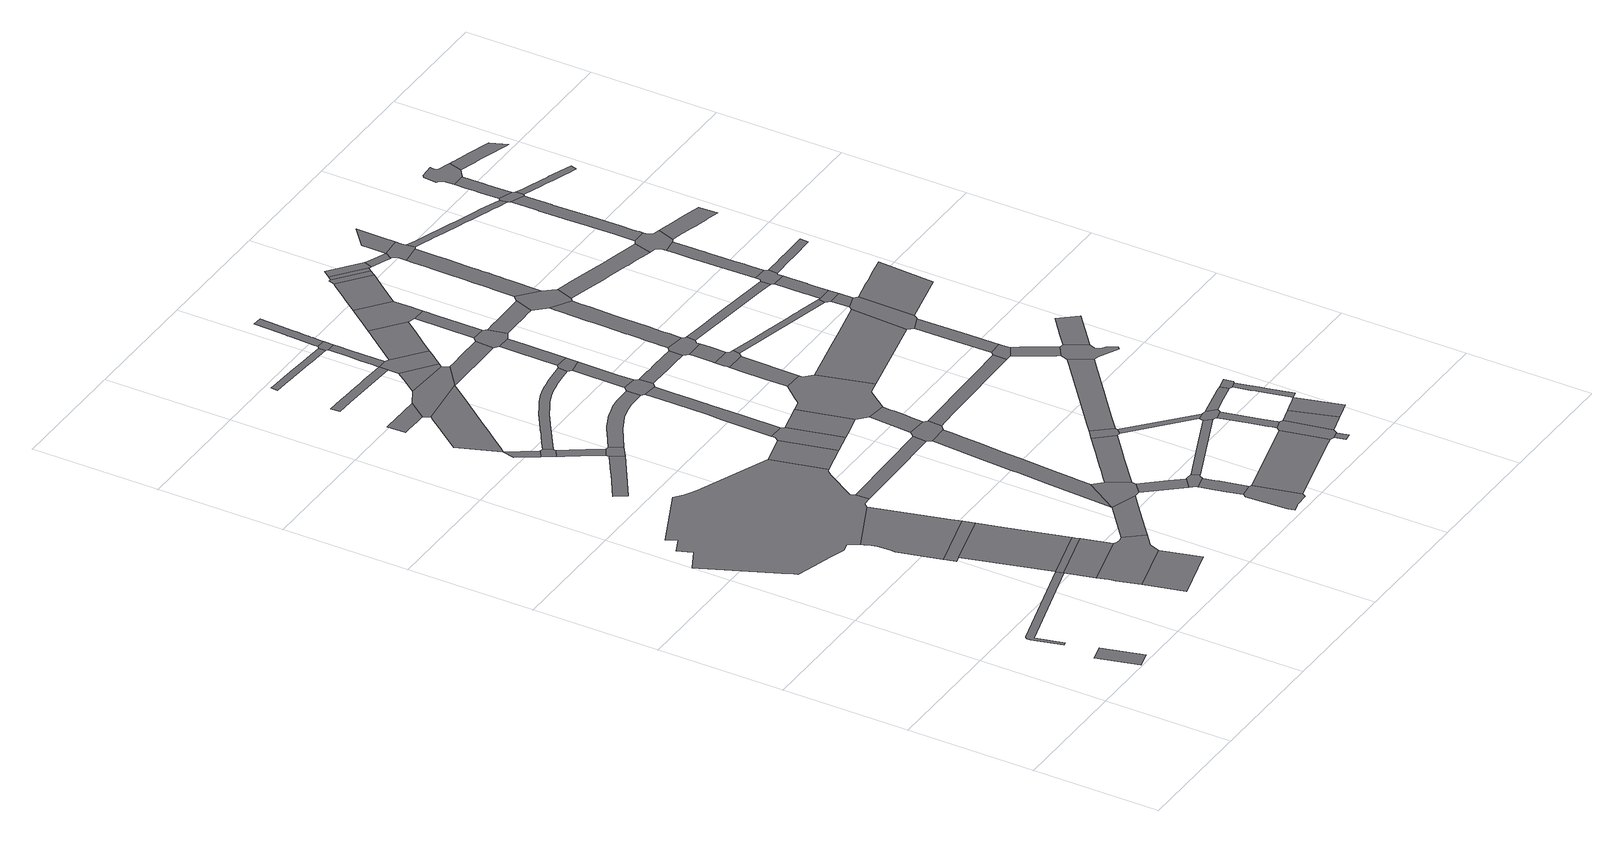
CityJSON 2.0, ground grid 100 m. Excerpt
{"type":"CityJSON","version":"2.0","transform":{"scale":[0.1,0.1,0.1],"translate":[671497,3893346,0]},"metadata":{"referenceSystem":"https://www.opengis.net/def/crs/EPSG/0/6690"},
"CityObjects":{
"road1":{"type":"Road","attributes":{"function":"9","usage":"9","RoadStructureAttribute.widthType":"2","RoadStructureAttribute.width":13.43,"RoadStructureAttribute.sectionType":"1"},"geometry":[{"type":"MultiSurface","lod":"1","boundaries":[[[0,1,2,3]]]}]},
"road2":{"type":"Road","attributes":{"function":"9","usage":"9","RoadStructureAttribute.widthType":"9","RoadStructureAttribute.width":-9999,"RoadStructureAttribute.sectionType":"9"},"geometry":[{"type":"MultiSurface","lod":"1","boundaries":[[[4,5,6,7,8,9,10,11,12,13,14,15]]]}]},
"road3":{"type":"Road","attributes":{"function":"9","usage":"9","RoadStructureAttribute.widthType":"9","RoadStructureAttribute.width":-9999,"RoadStructureAttribute.sectionType":"9"},"geometry":[{"type":"MultiSurface","lod":"1","boundaries":[[[16,17,18,19,20,21,22,23,24,25,26,27,28,29,30,31,32,33,34,35,36,37,38,39,40,41,42,43,44,45,46,47]]]}]},
"road4":{"type":"Road","attributes":{"function":"3","usage":"1","RoadStructureAttribute.widthType":"1","RoadStructureAttribute.width":39.14,"RoadStructureAttribute.sectionType":"1"},"geometry":[{"type":"MultiSurface","lod":"1","boundaries":[[[48,49,50,51]]]}]},
"road5":{"type":"Road","attributes":{"function":"9","usage":"9","RoadStructureAttribute.widthType":"9","RoadStructureAttribute.width":-9999,"RoadStructureAttribute.sectionType":"9"},"geometry":[{"type":"MultiSurface","lod":"1","boundaries":[[[52,53,54,55,56,57]]]}]},
"road6":{"type":"Road","attributes":{"function":"3","usage":"1","RoadStructureAttribute.widthType":"1","RoadStructureAttribute.width":39.14,"RoadStructureAttribute.sectionType":"1"},"geometry":[{"type":"MultiSurface","lod":"1","boundaries":[[[58,59,4,60,61]]]}]},
"road7":{"type":"Road","attributes":{"function":"9","usage":"9","RoadStructureAttribute.widthType":"9","RoadStructureAttribute.width":-9999,"RoadStructureAttribute.sectionType":"9"},"geometry":[{"type":"MultiSurface","lod":"1","boundaries":[[[4,59,62,63,5]]]}]},
"road8":{"type":"Road","attributes":{"function":"3","usage":"1","RoadStructureAttribute.widthType":"1","RoadStructureAttribute.width":39.14,"RoadStructureAttribute.sectionType":"1"},"geometry":[{"type":"MultiSurface","lod":"1","boundaries":[[[64,65,5,63,66,52,57]]]}]},
"road9":{"type":"Road","attributes":{"function":"3","usage":"1","RoadStructureAttribute.widthType":"1","RoadStructureAttribute.width":39.14,"RoadStructureAttribute.sectionType":"1"},"geometry":[{"type":"MultiSurface","lod":"1","boundaries":[[[54,53,67,47,46,68,69,70,71,72,73,74]]]}]},
"road10":{"type":"Road","attributes":{"function":"9","usage":"9","RoadStructureAttribute.widthType":"9","RoadStructureAttribute.width":-9999,"RoadStructureAttribute.sectionType":"9"},"geometry":[{"type":"MultiSurface","lod":"1","boundaries":[[[75,76,77,50,49,78,79,80,81,82,83,58,61]]]}]},
"road11":{"type":"Road","attributes":{"function":"9","usage":"9","RoadStructureAttribute.widthType":"2","RoadStructureAttribute.width":10.57,"RoadStructureAttribute.sectionType":"1"},"geometry":[{"type":"MultiSurface","lod":"1","boundaries":[[[84,85,86,87,88,89,90]]]}]},
"road12":{"type":"Road","attributes":{"function":"9","usage":"9","RoadStructureAttribute.widthType":"2","RoadStructureAttribute.width":6.74,"RoadStructureAttribute.sectionType":"1"},"geometry":[{"type":"MultiSurface","lod":"1","boundaries":[[[91,92,93,94,95]]]}]},
"road13":{"type":"Road","attributes":{"function":"9","usage":"9","RoadStructureAttribute.widthType":"9","RoadStructureAttribute.width":-9999,"RoadStructureAttribute.sectionType":"9"},"geometry":[{"type":"MultiSurface","lod":"1","boundaries":[[[96,97,95,94,98,99,100]]]}]},
"road14":{"type":"Road","attributes":{"function":"9","usage":"9","RoadStructureAttribute.widthType":"2","RoadStructureAttribute.width":6.74,"RoadStructureAttribute.sectionType":"1"},"geometry":[{"type":"MultiSurface","lod":"1","boundaries":[[[101,102,103,104,105,106,107,108,109,100,99,110,111,112,113,114]]]}]},
"road15":{"type":"Road","attributes":{"function":"9","usage":"9","RoadStructureAttribute.widthType":"9","RoadStructureAttribute.width":-9999,"RoadStructureAttribute.sectionType":"9"},"geometry":[{"type":"MultiSurface","lod":"1","boundaries":[[[85,84,115,116,101,114]]]}]},
"road16":{"type":"Road","attributes":{"function":"9","usage":"9","RoadStructureAttribute.widthType":"1","RoadStructureAttribute.width":17.78,"RoadStructureAttribute.sectionType":"1"},"geometry":[{"type":"MultiSurface","lod":"1","boundaries":[[[79,117,118,119,120,80]]]}]},
"road17":{"type":"Road","attributes":{"function":"9","usage":"9","RoadStructureAttribute.widthType":"2","RoadStructureAttribute.width":12.77,"RoadStructureAttribute.sectionType":"1"},"geometry":[{"type":"MultiSurface","lod":"1","boundaries":[[[121,122,123,124,125,126,127,128]]]}]},
"road18":{"type":"Road","attributes":{"function":"9","usage":"2","RoadStructureAttribute.widthType":"1","RoadStructureAttribute.width":30.31,"RoadStructureAttribute.sectionType":"1"},"geometry":[{"type":"MultiSurface","lod":"1","boundaries":[[[129,130,131,132,133,134,135,136,137,138,139,92]]]}]},
"road19":{"type":"Road","attributes":{"function":"9","usage":"9","RoadStructureAttribute.widthType":"2","RoadStructureAttribute.width":11.12,"RoadStructureAttribute.sectionType":"1"},"geometry":[{"type":"MultiSurface","lod":"1","boundaries":[[[140,141,142,143,144,18,17]]]}]},
"road20":{"type":"Road","attributes":{"function":"3","usage":"1","RoadStructureAttribute.widthType":"1","RoadStructureAttribute.width":39.31,"RoadStructureAttribute.sectionType":"1"},"geometry":[{"type":"MultiSurface","lod":"1","boundaries":[[[145,24,23,146]]]}]},
"road21":{"type":"Road","attributes":{"function":"9","usage":"9","RoadStructureAttribute.widthType":"9","RoadStructureAttribute.width":-9999,"RoadStructureAttribute.sectionType":"9"},"geometry":[{"type":"MultiSurface","lod":"1","boundaries":[[[147,148,149,150,120,119,151]]]}]},
"road22":{"type":"Road","attributes":{"function":"9","usage":"9","RoadStructureAttribute.widthType":"2","RoadStructureAttribute.width":6.67,"RoadStructureAttribute.sectionType":"1"},"geometry":[{"type":"MultiSurface","lod":"1","boundaries":[[[152,153,154,155,156,157,158,159,160,161,162,163,164,165]]]}]},
"road23":{"type":"Road","attributes":{"function":"9","usage":"9","RoadStructureAttribute.widthType":"2","RoadStructureAttribute.width":10.57,"RoadStructureAttribute.sectionType":"1"},"geometry":[{"type":"MultiSurface","lod":"1","boundaries":[[[166,167,168,169,170,171,172,173,174,175,176,177,116,115,178,179,180,181,182,183]]]}]},
"road24":{"type":"Road","attributes":{"function":"9","usage":"9","RoadStructureAttribute.widthType":"2","RoadStructureAttribute.width":6.91,"RoadStructureAttribute.sectionType":"1"},"geometry":[{"type":"MultiSurface","lod":"1","boundaries":[[[184,185,186,187,188,189,190,191,192,193,194,195,196,197,198,199,200,201,202,97,96,203,204,205,206,207,208,209,210,211,212,213]]]}]},
"road25":{"type":"Road","attributes":{"function":"9","usage":"9","RoadStructureAttribute.widthType":"9","RoadStructureAttribute.width":-9999,"RoadStructureAttribute.sectionType":"9"},"geometry":[{"type":"MultiSurface","lod":"1","boundaries":[[[214,128,127,135,134,215,216]]]}]},
"road26":{"type":"Road","attributes":{"function":"9","usage":"9","RoadStructureAttribute.widthType":"2","RoadStructureAttribute.width":14.64,"RoadStructureAttribute.sectionType":"1"},"geometry":[{"type":"MultiSurface","lod":"1","boundaries":[[[217,218,219,220,221,120,150,222,223,224,225,226,227,228,229,230,231,232]]]}]},
"road27":{"type":"Road","attributes":{"function":"9","usage":"9","RoadStructureAttribute.widthType":"2","RoadStructureAttribute.width":9.48,"RoadStructureAttribute.sectionType":"1"},"geometry":[{"type":"MultiSurface","lod":"1","boundaries":[[[233,147,151,234,235]]]}]},
"road28":{"type":"Road","attributes":{"function":"9","usage":"9","RoadStructureAttribute.widthType":"9","RoadStructureAttribute.width":-9999,"RoadStructureAttribute.sectionType":"9"},"geometry":[{"type":"MultiSurface","lod":"1","boundaries":[[[236,237,238,239,240,145,146]]]}]},
"road29":{"type":"Road","attributes":{"function":"9","usage":"9","RoadStructureAttribute.widthType":"3","RoadStructureAttribute.width":5.1,"RoadStructureAttribute.sectionType":"1"},"geometry":[{"type":"MultiSurface","lod":"1","boundaries":[[[241,242,243,244,245,246,247,248,249,250,251,252,253,254,255]]]}]},
"road30":{"type":"Road","attributes":{"function":"9","usage":"9","RoadStructureAttribute.widthType":"9","RoadStructureAttribute.width":-9999,"RoadStructureAttribute.sectionType":"9"},"geometry":[{"type":"MultiSurface","lod":"1","boundaries":[[[256,257,258,259,260,261,262,263,264,265]]]}]},
"road31":{"type":"Road","attributes":{"function":"9","usage":"9","RoadStructureAttribute.widthType":"2","RoadStructureAttribute.width":9.48,"RoadStructureAttribute.sectionType":"1"},"geometry":[{"type":"MultiSurface","lod":"1","boundaries":[[[266,267,268,269,257,256,270,271,272]]]}]},
"road32":{"type":"Road","attributes":{"function":"9","usage":"9","RoadStructureAttribute.widthType":"9","RoadStructureAttribute.width":-9999,"RoadStructureAttribute.sectionType":"9"},"geometry":[{"type":"MultiSurface","lod":"1","boundaries":[[[234,273,266,272,274,275,276,277,235]]]}]},
"road33":{"type":"Road","attributes":{"function":"9","usage":"9","RoadStructureAttribute.widthType":"1","RoadStructureAttribute.width":30.31,"RoadStructureAttribute.sectionType":"1"},"geometry":[{"type":"MultiSurface","lod":"1","boundaries":[[[278,214,216,279,280]]]}]},
"road34":{"type":"Road","attributes":{"function":"9","usage":"9","RoadStructureAttribute.widthType":"2","RoadStructureAttribute.width":10.43,"RoadStructureAttribute.sectionType":"1"},"geometry":[{"type":"MultiSurface","lod":"1","boundaries":[[[238,281,282,283,284,285,286,287,288,289,290,291,292,239]]]}]},
"road35":{"type":"Road","attributes":{"function":"3","usage":"1","RoadStructureAttribute.widthType":"1","RoadStructureAttribute.width":39.31,"RoadStructureAttribute.sectionType":"1"},"geometry":[{"type":"MultiSurface","lod":"1","boundaries":[[[236,293,294,295,237]]]}]},
"road36":{"type":"Road","attributes":{"function":"9","usage":"9","RoadStructureAttribute.widthType":"1","RoadStructureAttribute.width":17.78,"RoadStructureAttribute.sectionType":"1"},"geometry":[{"type":"MultiSurface","lod":"1","boundaries":[[[296,297,298,299,300,301,302,303,304,305,306,149,148]]]}]},
"road37":{"type":"Road","attributes":{"function":"9","usage":"9","RoadStructureAttribute.widthType":"9","RoadStructureAttribute.width":-9999,"RoadStructureAttribute.sectionType":"9"},"geometry":[{"type":"MultiSurface","lod":"1","boundaries":[[[143,142,217,232,307,308,309,310]]]}]},
"road38":{"type":"Road","attributes":{"function":"9","usage":"9","RoadStructureAttribute.widthType":"2","RoadStructureAttribute.width":6.49,"RoadStructureAttribute.sectionType":"1"},"geometry":[{"type":"MultiSurface","lod":"1","boundaries":[[[311,312,313,314,315,316,317,318,319,320]]]}]},
"road39":{"type":"Road","attributes":{"function":"9","usage":"9","RoadStructureAttribute.widthType":"9","RoadStructureAttribute.width":-9999,"RoadStructureAttribute.sectionType":"9"},"geometry":[{"type":"MultiSurface","lod":"1","boundaries":[[[279,321,322,323,324,312,311,156,155,325,280]]]}]},
"road40":{"type":"Road","attributes":{"function":"9","usage":"9","RoadStructureAttribute.widthType":"9","RoadStructureAttribute.width":-9999,"RoadStructureAttribute.sectionType":"9"},"geometry":[{"type":"MultiSurface","lod":"1","boundaries":[[[326,327,241,255,316,315]]]}]},
"road41":{"type":"Road","attributes":{"function":"9","usage":"9","RoadStructureAttribute.widthType":"9","RoadStructureAttribute.width":-9999,"RoadStructureAttribute.sectionType":"9"},"geometry":[{"type":"MultiSurface","lod":"1","boundaries":[[[289,288,328,329,330,331,166,183]]]}]},
"road42":{"type":"Road","attributes":{"function":"9","usage":"9","RoadStructureAttribute.widthType":"2","RoadStructureAttribute.width":14.52,"RoadStructureAttribute.sectionType":"1"},"geometry":[{"type":"MultiSurface","lod":"1","boundaries":[[[332,333,215,134,334,335,336,337,338,339]]]}]},
"road43":{"type":"Road","attributes":{"function":"9","usage":"9","RoadStructureAttribute.widthType":"2","RoadStructureAttribute.width":14.64,"RoadStructureAttribute.sectionType":"1"},"geometry":[{"type":"MultiSurface","lod":"1","boundaries":[[[309,340,341,342,343,344,345,310]]]}]},
"road44":{"type":"Road","attributes":{"function":"9","usage":"9","RoadStructureAttribute.widthType":"2","RoadStructureAttribute.width":9.73,"RoadStructureAttribute.sectionType":"1"},"geometry":[{"type":"MultiSurface","lod":"1","boundaries":[[[346,347,331,330,348,349]]]}]},
"road45":{"type":"Road","attributes":{"function":"9","usage":"9","RoadStructureAttribute.widthType":"2","RoadStructureAttribute.width":6.49,"RoadStructureAttribute.sectionType":"1"},"geometry":[{"type":"MultiSurface","lod":"1","boundaries":[[[326,350,351,352,353,354,355,356,357,358,359,360,361,362,363,364,365,366,367,368,327]]]}]},
"road46":{"type":"Road","attributes":{"function":"9","usage":"9","RoadStructureAttribute.widthType":"1","RoadStructureAttribute.width":34.56,"RoadStructureAttribute.sectionType":"1"},"geometry":[{"type":"MultiSurface","lod":"1","boundaries":[[[264,369,370,371,372,265]]]}]},
"road47":{"type":"Road","attributes":{"function":"9","usage":"9","RoadStructureAttribute.widthType":"9","RoadStructureAttribute.width":-9999,"RoadStructureAttribute.sectionType":"9"},"geometry":[{"type":"MultiSurface","lod":"1","boundaries":[[[373,374,184,213,346,349]]]}]},
"road48":{"type":"Road","attributes":{"function":"9","usage":"9","RoadStructureAttribute.widthType":"2","RoadStructureAttribute.width":6.55,"RoadStructureAttribute.sectionType":"1"},"geometry":[{"type":"MultiSurface","lod":"1","boundaries":[[[375,376,276,275,377]]]}]},
"road49":{"type":"Road","attributes":{"function":"9","usage":"9","RoadStructureAttribute.widthType":"9","RoadStructureAttribute.width":-9999,"RoadStructureAttribute.sectionType":"9"},"geometry":[{"type":"MultiSurface","lod":"1","boundaries":[[[299,298,378,379,380,381]]]}]},
"road50":{"type":"Road","attributes":{"function":"9","usage":"2","RoadStructureAttribute.widthType":"1","RoadStructureAttribute.width":30.31,"RoadStructureAttribute.sectionType":"1"},"geometry":[{"type":"MultiSurface","lod":"1","boundaries":[[[382,383,384,324,323,385,386,387,388]]]}]},
"road51":{"type":"Road","attributes":{"function":"9","usage":"9","RoadStructureAttribute.widthType":"9","RoadStructureAttribute.width":-9999,"RoadStructureAttribute.sectionType":"9"},"geometry":[{"type":"MultiSurface","lod":"1","boundaries":[[[344,389,390,391,392,393,394,395,396,295,294,345]]]}]},
"road52":{"type":"Road","attributes":{"function":"9","usage":"9","RoadStructureAttribute.widthType":"2","RoadStructureAttribute.width":9.73,"RoadStructureAttribute.sectionType":"1"},"geometry":[{"type":"MultiSurface","lod":"1","boundaries":[[[397,374,373,398,399,400]]]}]},
"road53":{"type":"Road","attributes":{"function":"9","usage":"9","RoadStructureAttribute.widthType":"2","RoadStructureAttribute.width":10.57,"RoadStructureAttribute.sectionType":"1"},"geometry":[{"type":"MultiSurface","lod":"1","boundaries":[[[401,402,403,404,405,329,328,406,407,408,409,410,411]]]}]},
"road54":{"type":"Road","attributes":{"function":"9","usage":"9","RoadStructureAttribute.widthType":"9","RoadStructureAttribute.width":-9999,"RoadStructureAttribute.sectionType":"9"},"geometry":[{"type":"MultiSurface","lod":"1","boundaries":[[[338,412,400,399,413,414,415,416,417,339]]]}]},
"road55":{"type":"Road","attributes":{"function":"9","usage":"9","RoadStructureAttribute.widthType":"2","RoadStructureAttribute.width":13.9,"RoadStructureAttribute.sectionType":"1"},"geometry":[{"type":"MultiSurface","lod":"1","boundaries":[[[418,419,420,421,422,423,424,394,393]]]}]},
"road56":{"type":"Road","attributes":{"function":"9","usage":"9","RoadStructureAttribute.widthType":"3","RoadStructureAttribute.width":5.07,"RoadStructureAttribute.sectionType":"9"},"geometry":[{"type":"MultiSurface","lod":"1","boundaries":[[[379,378,425,426]]]}]},
"road57":{"type":"Road","attributes":{"function":"9","usage":"9","RoadStructureAttribute.widthType":"9","RoadStructureAttribute.width":-9999,"RoadStructureAttribute.sectionType":"9"},"geometry":[{"type":"MultiSurface","lod":"1","boundaries":[[[427,428,429,430,431,432,433,434,388,387,435]]]}]},
"road58":{"type":"Road","attributes":{"function":"9","usage":"9","RoadStructureAttribute.widthType":"2","RoadStructureAttribute.width":9.16,"RoadStructureAttribute.sectionType":"1"},"geometry":[{"type":"MultiSurface","lod":"1","boundaries":[[[417,416,436,437,438,439,440,441,427,435]]]}]},
"road59":{"type":"Road","attributes":{"function":"9","usage":"9","RoadStructureAttribute.widthType":"2","RoadStructureAttribute.width":9.88,"RoadStructureAttribute.sectionType":"1"},"geometry":[{"type":"MultiSurface","lod":"1","boundaries":[[[442,443,444,445,446,447,448,449,450,308,307,451,452,453]]]}]},
"road60":{"type":"Road","attributes":{"function":"9","usage":"9","RoadStructureAttribute.widthType":"9","RoadStructureAttribute.width":-9999,"RoadStructureAttribute.sectionType":"9"},"geometry":[{"type":"MultiSurface","lod":"1","boundaries":[[[454,455,456,457,458,459,460,419,418,461]]]}]},
"road61":{"type":"Road","attributes":{"function":"9","usage":"9","RoadStructureAttribute.widthType":"2","RoadStructureAttribute.width":13.9,"RoadStructureAttribute.sectionType":"1"},"geometry":[{"type":"MultiSurface","lod":"1","boundaries":[[[462,463,464,465,466,457,456]]]}]},
"road62":{"type":"Road","attributes":{"function":"9","usage":"9","RoadStructureAttribute.widthType":"3","RoadStructureAttribute.width":5.32,"RoadStructureAttribute.sectionType":"1"},"geometry":[{"type":"MultiSurface","lod":"1","boundaries":[[[467,468,469,470]]]}]},
"road63":{"type":"Road","attributes":{"function":"9","usage":"9","RoadStructureAttribute.widthType":"9","RoadStructureAttribute.width":-9999,"RoadStructureAttribute.sectionType":"9"},"geometry":[{"type":"MultiSurface","lod":"1","boundaries":[[[469,471,472,473,474,371,370,470]]]}]},
"road64":{"type":"Road","attributes":{"function":"9","usage":"9","RoadStructureAttribute.widthType":"9","RoadStructureAttribute.width":-9999,"RoadStructureAttribute.sectionType":"9"},"geometry":[{"type":"MultiSurface","lod":"1","boundaries":[[[410,464,463,475,476,477,478,479,480,481,411]]]}]},
"road65":{"type":"Road","attributes":{"function":"9","usage":"9","RoadStructureAttribute.widthType":"3","RoadStructureAttribute.width":5.98,"RoadStructureAttribute.sectionType":"1"},"geometry":[{"type":"MultiSurface","lod":"1","boundaries":[[[482,483,484,485,486,487,488,489,490,491,474,473]]]}]},
"road66":{"type":"Road","attributes":{"function":"9","usage":"9","RoadStructureAttribute.widthType":"9","RoadStructureAttribute.width":-9999,"RoadStructureAttribute.sectionType":"9"},"geometry":[{"type":"MultiSurface","lod":"1","boundaries":[[[425,375,377,492,488,487,493,494,426]]]}]},
"road67":{"type":"Road","attributes":{"function":"9","usage":"9","RoadStructureAttribute.widthType":"1","RoadStructureAttribute.width":17.78,"RoadStructureAttribute.sectionType":"1"},"geometry":[{"type":"MultiSurface","lod":"1","boundaries":[[[495,496,497,381,380,498,499,500,501,502,503,504,505,506]]]}]},
"road68":{"type":"Road","attributes":{"function":"9","usage":"9","RoadStructureAttribute.widthType":"2","RoadStructureAttribute.width":14.52,"RoadStructureAttribute.sectionType":"1"},"geometry":[{"type":"MultiSurface","lod":"1","boundaries":[[[507,508,509,510,414,413,511,512,513,514,515]]]}]},
"road69":{"type":"Road","attributes":{"function":"9","usage":"9","RoadStructureAttribute.widthType":"1","RoadStructureAttribute.width":34.56,"RoadStructureAttribute.sectionType":"1"},"geometry":[{"type":"MultiSurface","lod":"1","boundaries":[[[516,517,472,471,518,519]]]}]},
"road70":{"type":"Road","attributes":{"function":"9","usage":"2","RoadStructureAttribute.widthType":"1","RoadStructureAttribute.width":30.31,"RoadStructureAttribute.sectionType":"1"},"geometry":[{"type":"MultiSurface","lod":"1","boundaries":[[[431,520,521,522,523,524,525,432]]]}]},
"road71":{"type":"Road","attributes":{"function":"9","usage":"9","RoadStructureAttribute.widthType":"2","RoadStructureAttribute.width":13.9,"RoadStructureAttribute.sectionType":"1"},"geometry":[{"type":"MultiSurface","lod":"1","boundaries":[[[480,526,527,528,529,530,531,532,533,534,535,536,537,538,539,540,541,542,543,544,545,546,547,548,549,550,551,552,553,554,481]]]}]},
"road72":{"type":"Road","attributes":{"function":"9","usage":"9","RoadStructureAttribute.widthType":"2","RoadStructureAttribute.width":6.55,"RoadStructureAttribute.sectionType":"1"},"geometry":[{"type":"MultiSurface","lod":"1","boundaries":[[[493,555,556,557,558,559,560,561,494]]]}]},
"road73":{"type":"Road","attributes":{"function":"3","usage":"1","RoadStructureAttribute.widthType":"1","RoadStructureAttribute.width":39.31,"RoadStructureAttribute.sectionType":"1"},"geometry":[{"type":"MultiSurface","lod":"1","boundaries":[[[562,563,564,565,391,390]]]}]},
"road74":{"type":"Road","attributes":{"function":"9","usage":"9","RoadStructureAttribute.widthType":"1","RoadStructureAttribute.width":34.56,"RoadStructureAttribute.sectionType":"1"},"geometry":[{"type":"MultiSurface","lod":"1","boundaries":[[[566,567,568,569,570,571,572,573,574,516,519]]]}]},
"road75":{"type":"Road","attributes":{"function":"9","usage":"9","RoadStructureAttribute.widthType":"9","RoadStructureAttribute.width":-9999,"RoadStructureAttribute.sectionType":"9"},"geometry":[{"type":"MultiSurface","lod":"1","boundaries":[[[575,576,522,521,577]]]}]},
"road76":{"type":"Road","attributes":{"function":"9","usage":"9","RoadStructureAttribute.widthType":"9","RoadStructureAttribute.width":-9999,"RoadStructureAttribute.sectionType":"9"},"geometry":[{"type":"MultiSurface","lod":"1","boundaries":[[[578,579,580,581,582,515,514,536,535]]]}]},
"road77":{"type":"Road","attributes":{"function":"9","usage":"2","RoadStructureAttribute.widthType":"1","RoadStructureAttribute.width":30.31,"RoadStructureAttribute.sectionType":"1"},"geometry":[{"type":"MultiSurface","lod":"1","boundaries":[[[583,575,577,584]]]}]},
"road78":{"type":"Road","attributes":{"function":"9","usage":"9","RoadStructureAttribute.widthType":"9","RoadStructureAttribute.width":-9999,"RoadStructureAttribute.sectionType":"9"},"geometry":[{"type":"MultiSurface","lod":"1","boundaries":[[[583,584,585,586,587,588]]]}]},
"road79":{"type":"Road","attributes":{"function":"9","usage":"9","RoadStructureAttribute.widthType":"3","RoadStructureAttribute.width":5.33,"RoadStructureAttribute.sectionType":"1"},"geometry":[{"type":"MultiSurface","lod":"1","boundaries":[[[589,590,591,592,593,594,595,596,597,598,599,454,461]]]}]},
"road80":{"type":"Road","attributes":{"function":"9","usage":"9","RoadStructureAttribute.widthType":"3","RoadStructureAttribute.width":4.81,"RoadStructureAttribute.sectionType":"1"},"geometry":[{"type":"MultiSurface","lod":"1","boundaries":[[[600,601,602,603,604,605,606,607,608,609,610,611,612]]]}]},
"road81":{"type":"Road","attributes":{"function":"9","usage":"9","RoadStructureAttribute.widthType":"9","RoadStructureAttribute.width":-9999,"RoadStructureAttribute.sectionType":"9"},"geometry":[{"type":"MultiSurface","lod":"1","boundaries":[[[557,604,603,613,614,558]]]}]},
"road82":{"type":"Road","attributes":{"function":"9","usage":"9","RoadStructureAttribute.widthType":"9","RoadStructureAttribute.width":-9999,"RoadStructureAttribute.sectionType":"9"},"geometry":[{"type":"MultiSurface","lod":"1","boundaries":[[[615,616,617,618,619,442,453]]]}]},
"road83":{"type":"Road","attributes":{"function":"9","usage":"9","RoadStructureAttribute.widthType":"2","RoadStructureAttribute.width":10.09,"RoadStructureAttribute.sectionType":"1"},"geometry":[{"type":"MultiSurface","lod":"1","boundaries":[[[620,621,622,623,616,615,624,625,626,627,628,629,630,631]]]}]},
"road84":{"type":"Road","attributes":{"function":"9","usage":"9","RoadStructureAttribute.widthType":"2","RoadStructureAttribute.width":6.92,"RoadStructureAttribute.sectionType":"1"},"geometry":[{"type":"MultiSurface","lod":"1","boundaries":[[[632,633,634,635,636,477,476,637,638,639,640,641]]]}]},
"road85":{"type":"Road","attributes":{"function":"9","usage":"9","RoadStructureAttribute.widthType":"2","RoadStructureAttribute.width":13.32,"RoadStructureAttribute.sectionType":"1"},"geometry":[{"type":"MultiSurface","lod":"1","boundaries":[[[642,643,644,645,646,647,648,649,650,651,652,653,654,655,656,657,658,659,660,661,662,663,664,665,666,667,668,669,670,671,672,673,582,581]]]}]},
"road86":{"type":"Road","attributes":{"function":"9","usage":"9","RoadStructureAttribute.widthType":"3","RoadStructureAttribute.width":5.1,"RoadStructureAttribute.sectionType":"1"},"geometry":[{"type":"MultiSurface","lod":"1","boundaries":[[[674,675,587,586,676,677,678]]]}]},
"road87":{"type":"Road","attributes":{"function":"9","usage":"9","RoadStructureAttribute.widthType":"2","RoadStructureAttribute.width":10.09,"RoadStructureAttribute.sectionType":"1"},"geometry":[{"type":"MultiSurface","lod":"1","boundaries":[[[618,679,680,681,682,683,619]]]}]},
"road88":{"type":"Road","attributes":{"function":"9","usage":"9","RoadStructureAttribute.widthType":"9","RoadStructureAttribute.width":-9999,"RoadStructureAttribute.sectionType":"9"},"geometry":[{"type":"MultiSurface","lod":"1","boundaries":[[[630,506,505,684,685,686,687,688,689,690,691,692,631]]]}]},
"road89":{"type":"Road","attributes":{"function":"9","usage":"9","RoadStructureAttribute.widthType":"9","RoadStructureAttribute.width":-9999,"RoadStructureAttribute.sectionType":"9"},"geometry":[{"type":"MultiSurface","lod":"1","boundaries":[[[660,693,694,695,696,697,674,678,698,699,700,661]]]}]},
"road90":{"type":"Road","attributes":{"function":"9","usage":"9","RoadStructureAttribute.widthType":"9","RoadStructureAttribute.width":-9999,"RoadStructureAttribute.sectionType":"9"},"geometry":[{"type":"MultiSurface","lod":"1","boundaries":[[[701,702,703,563,562,682,681,704,705]]]}]},
"road91":{"type":"Road","attributes":{"function":"9","usage":"9","RoadStructureAttribute.widthType":"2","RoadStructureAttribute.width":13.32,"RoadStructureAttribute.sectionType":"1"},"geometry":[{"type":"MultiSurface","lod":"1","boundaries":[[[706,707,674,697,708,709,710]]]}]},
"road92":{"type":"Road","attributes":{"function":"9","usage":"9","RoadStructureAttribute.widthType":"2","RoadStructureAttribute.width":14.52,"RoadStructureAttribute.sectionType":"1"},"geometry":[{"type":"MultiSurface","lod":"1","boundaries":[[[711,712,713,714,715,716,717,718,580,579,719,720,721,722,723,724,725,726,727,728]]]}]},
"road93":{"type":"Road","attributes":{"function":"9","usage":"9","RoadStructureAttribute.widthType":"1","RoadStructureAttribute.width":17.78,"RoadStructureAttribute.sectionType":"1"},"geometry":[{"type":"MultiSurface","lod":"1","boundaries":[[[729,730,731,732,692,691,733,734,735]]]}]},
"road94":{"type":"Road","attributes":{"function":"9","usage":"9","RoadStructureAttribute.widthType":"2","RoadStructureAttribute.width":10.59,"RoadStructureAttribute.sectionType":"1"},"geometry":[{"type":"MultiSurface","lod":"1","boundaries":[[[736,703,702,737]]]}]},
"road95":{"type":"Road","attributes":{"function":"9","usage":"9","RoadStructureAttribute.widthType":"9","RoadStructureAttribute.width":-9999,"RoadStructureAttribute.sectionType":"9"},"geometry":[{"type":"MultiSurface","lod":"1","boundaries":[[[738,739,590,589,736,737]]]}]},
"road96":{"type":"Road","attributes":{"function":"9","usage":"9","RoadStructureAttribute.widthType":"2","RoadStructureAttribute.width":10.59,"RoadStructureAttribute.sectionType":"1"},"geometry":[{"type":"MultiSurface","lod":"1","boundaries":[[[740,741,742,739,738,743,744,745,746,747,748,749,750]]]}]},
"road97":{"type":"Road","attributes":{"function":"9","usage":"9","RoadStructureAttribute.widthType":"9","RoadStructureAttribute.width":-9999,"RoadStructureAttribute.sectionType":"9"},"geometry":[{"type":"MultiSurface","lod":"1","boundaries":[[[751,641,640,750,749,752,753,754,755,756]]]}]},
"road98":{"type":"Road","attributes":{"function":"3","usage":"1","RoadStructureAttribute.widthType":"1","RoadStructureAttribute.width":39.31,"RoadStructureAttribute.sectionType":"1"},"geometry":[{"type":"MultiSurface","lod":"1","boundaries":[[[757,758,759,760,761,762,763,764,701,705]]]}]},
"road99":{"type":"Road","attributes":{"function":"9","usage":"9","RoadStructureAttribute.widthType":"2","RoadStructureAttribute.width":10.59,"RoadStructureAttribute.sectionType":"1"},"geometry":[{"type":"MultiSurface","lod":"1","boundaries":[[[755,765,766,767,768,769,770,771,772,773,774,775,776,777,778,779,780,781,756]]]}]},
"road100":{"type":"Road","attributes":{"function":"9","usage":"9","RoadStructureAttribute.widthType":"3","RoadStructureAttribute.width":5.24,"RoadStructureAttribute.sectionType":"1"},"geometry":[{"type":"MultiSurface","lod":"1","boundaries":[[[782,783,784,785,786,787,788,789,790,791,792,694,693,793,794,795,796,797,798,799,800,801,802,803,804,805,806,807,808,809,810]]]}]},
"road101":{"type":"Road","attributes":{"function":"9","usage":"9","RoadStructureAttribute.widthType":"9","RoadStructureAttribute.width":-9999,"RoadStructureAttribute.sectionType":"9"},"geometry":[{"type":"MultiSurface","lod":"1","boundaries":[[[811,812,777,776,813,814,815,816,817,818,819,711,728]]]}]},
"road102":{"type":"Road","attributes":{"function":"9","usage":"9","RoadStructureAttribute.widthType":"2","RoadStructureAttribute.width":6.91,"RoadStructureAttribute.sectionType":"1"},"geometry":[{"type":"MultiSurface","lod":"1","boundaries":[[[820,821,822,823,824,754,753,825,826,827,828,829,830]]]}]},
"road103":{"type":"Road","attributes":{"function":"9","usage":"9","RoadStructureAttribute.widthType":"2","RoadStructureAttribute.width":10.38,"RoadStructureAttribute.sectionType":"1"},"geometry":[{"type":"MultiSurface","lod":"1","boundaries":[[[831,832,833,834,835,836,837,838,839,840,841,842,843,844,845,846,847,848,849,850,851,852,853,854,818,817]]]}]},
"road104":{"type":"Road","attributes":{"function":"9","usage":"9","RoadStructureAttribute.widthType":"2","RoadStructureAttribute.width":14.52,"RoadStructureAttribute.sectionType":"1"},"geometry":[{"type":"MultiSurface","lod":"1","boundaries":[[[855,856,857,858,859,860,861,862,863,864,865,866,867,868,869,814,813]]]}]},
"road105":{"type":"Road","attributes":{"function":"9","usage":"9","RoadStructureAttribute.widthType":"9","RoadStructureAttribute.width":-9999,"RoadStructureAttribute.sectionType":"9"},"geometry":[{"type":"MultiSurface","lod":"1","boundaries":[[[870,871,872,810,809,843,842,873]]]}]},
"road106":{"type":"Road","attributes":{"function":"9","usage":"9","RoadStructureAttribute.widthType":"2","RoadStructureAttribute.width":10.38,"RoadStructureAttribute.sectionType":"1"},"geometry":[{"type":"MultiSurface","lod":"1","boundaries":[[[871,874,875,876,877,878,879,880,881,882,872]]]}]},
"road107":{"type":"Road","attributes":{"function":"9","usage":"9","RoadStructureAttribute.widthType":"9","RoadStructureAttribute.width":-9999,"RoadStructureAttribute.sectionType":"9"},"geometry":[{"type":"MultiSurface","lod":"1","boundaries":[[[883,884,885,886,887,879,878,888,889,890,891,892,893,894]]]}]},
"road108":{"type":"Road","attributes":{"function":"9","usage":"9","RoadStructureAttribute.widthType":"3","RoadStructureAttribute.width":5.41,"RoadStructureAttribute.sectionType":"1"},"geometry":[{"type":"MultiSurface","lod":"1","boundaries":[[[895,896,897,898,899,900,901,902,903,904,905,906,907,870,873]]]}]},
"road109":{"type":"Road","attributes":{"function":"9","usage":"9","RoadStructureAttribute.widthType":"2","RoadStructureAttribute.width":10.75,"RoadStructureAttribute.sectionType":"1"},"geometry":[{"type":"MultiSurface","lod":"1","boundaries":[[[908,909,910,911,912,913,889,888,914,915,916,917,918,919,920]]]}]}
},
"vertices":[
[644,44,0],[556,369,0],[429,334,0],[516,9,0],
[1241,1047,0],[1225,1105,0],[1223,1104,0],[418,878,0],[412,874,0],[405,856,0],[405,841,0],[407,829,0],[467,596,0],[493,603,0],[435,820,0],[1238,1046,0],
[1295,2672,0],[1364,2674,0],[1361,2783,0],[1343,2813,0],[1488,3056,0],[1516,3086,0],[1526,3097,0],[1541,3101,0],[1438,3527,0],[862,3762,0],[809,3785,0],[767,3808,0],[703,3863,0],[217,3644,0],[254,3562,0],[135,3509,0],[181,3395,0],[6,3307,0],[28,3261,0],[53,3206,0],[263,2733,0],[296,2658,0],[308,2632,0],[453,2590,0],[604,2545,0],[723,2510,0],[779,2522,0],[793,2525,0],[810,2502,0],[824,2483,0],[842,2444,0],[1273,2641,0],
[1894,310,0],[1811,620,0],[1386,506,0],[1469,196,0],
[1473,1891,0],[1449,1979,0],[969,1851,0],[993,1763,0],[1038,1775,0],[1041,1776,0],
[1728,936,0],[1668,1162,0],[1242,1044,0],[1301,822,0],
[1662,1184,0],[1652,1220,0],
[1070,1683,0],[1225,1108,0],[1525,1693,0],
[1426,2065,0],[852,2421,0],[870,2371,0],[882,2329,0],[889,2233,0],[885,2189,0],[957,1900,0],[968,1854,0],
[1325,735,0],[1330,715,0],[1337,688,0],[1840,704,0],[1937,784,0],[1822,924,0],[1804,918,0],[1777,915,0],[1751,920,0],
[984,4408,0],[925,4499,0],[812,4426,0],[755,4389,0],[740,4379,0],[505,4228,0],[564,4138,0],
[672,5058,0],[605,5161,0],[581,5064,0],[682,4908,0],[743,4948,0],
[808,4879,0],[771,4942,0],[711,4863,0],[741,4816,0],[803,4856,0],
[987,4566,0],[962,4606,0],[944,4635,0],[916,4680,0],[902,4702,0],[889,4722,0],[865,4760,0],[854,4776,0],[840,4798,0],[772,4767,0],[789,4741,0],[830,4678,0],[844,4656,0],[924,4527,0],
[1074,4469,0],[1016,4562,0],
[2012,846,0],[2215,1014,0],[2319,1099,0],[2114,1164,0],
[588,6014,0],[496,6014,0],[475,6014,0],[479,5869,0],[524,5869,0],[639,5868,0],[701,5868,0],[813,6012,0],
[637,5202,0],[719,5308,0],[791,5400,0],[832,5454,0],[1010,5682,0],[1152,5865,0],[731,5812,0],[717,5794,0],[643,5698,0],[624,5674,0],[479,5487,0],
[1831,2684,0],[2081,2690,0],[2184,2693,0],[2191,2802,0],[1828,2793,0],
[1680,3588,0],[1783,3159,0],
[2452,1173,0],[2453,1206,0],[2359,1367,0],[2287,1437,0],[2368,1102,0],
[475,6392,0],[607,6386,0],[928,6372,0],[1089,6363,0],[1092,6436,0],[1041,6439,0],[932,6445,0],[903,6446,0],[851,6448,0],[778,6452,0],[670,6457,0],[604,6460,0],[545,6462,0],[472,6466,0],
[1689,4801,0],[1626,4801,0],[1546,4797,0],[1476,4789,0],[1428,4776,0],[1359,4755,0],[1341,4747,0],[1293,4725,0],[1239,4701,0],[1213,4687,0],[1157,4651,0],[1093,4610,0],[1266,4590,0],[1344,4627,0],[1398,4652,0],[1497,4680,0],[1555,4688,0],[1691,4691,0],
[1700,5356,0],[1519,5334,0],[1482,5327,0],[1454,5321,0],[1410,5311,0],[1381,5303,0],[1353,5295,0],[1270,5259,0],[1245,5246,0],[1224,5234,0],[1206,5224,0],[1137,5186,0],[1093,5157,0],[994,5092,0],[978,5082,0],[952,5064,0],[927,5047,0],[911,5036,0],[840,4989,0],[1024,5025,0],[1067,5053,0],[1175,5123,0],[1242,5160,0],[1302,5194,0],[1376,5225,0],[1434,5242,0],[1495,5255,0],[1531,5262,0],[1619,5273,0],[1697,5282,0],
[941,6082,0],[1336,6012,0],[1308,6065,0],
[2210,2657,0],[2187,2314,0],[2167,2002,0],[2163,1939,0],[2147,1706,0],[2293,1534,0],[2297,1607,0],[2304,1710,0],[2325,2029,0],[2334,2172,0],[2346,2343,0],[2351,2420,0],[2357,2506,0],[2360,2553,0],[2363,2600,0],[2367,2661,0],
[2603,992,0],[2595,831,0],[2679,901,0],
[1946,3199,0],[1844,3624,0],[1823,3647,0],[1703,3649,0],[1702,3621,0],
[1083,6914,0],[975,6921,0],[857,6929,0],[772,6934,0],[608,6945,0],[562,6948,0],[493,6953,0],[490,6898,0],[618,6889,0],[634,6888,0],[687,6885,0],[800,6878,0],[872,6873,0],[921,6870,0],[1085,6859,0],
[2817,477,0],[2709,456,0],[2690,429,0],[2709,101,0],[2723,55,0],[2775,69,0],[2789,72,0],[2901,76,0],[2918,106,0],[2838,467,0],
[2635,779,0],[2641,752,0],[2649,717,0],[2681,577,0],[2769,688,0],[2760,724,0],[2742,803,0],
[2634,784,0],[2758,836,0],[2769,841,0],[2745,899,0],[2702,901,0],
[1020,6184,0],[1330,6094,0],[1092,6279,0],
[1825,3953,0],[1827,4216,0],[1827,4237,0],[1827,4278,0],[1828,4375,0],[1828,4376,0],[1829,4527,0],[1830,4658,0],[1718,4672,0],[1717,4542,0],[1715,4169,0],[1707,4047,0],
[1991,3209,0],[2172,3253,0],[2070,3679,0],
[2674,1392,0],[2730,1438,0],[2910,1586,0],[2787,1720,0],[2694,1643,0],[2653,1609,0],[2611,1575,0],[2596,1562,0],[2516,1496,0],[2473,1461,0],[2403,1403,0],
[2401,2695,0],[2410,2807,0],[2384,2832,0],[2226,2841,0],
[1092,6437,0],[1168,6436,0],[1171,6712,0],[1172,6807,0],[1173,6845,0],[1100,6846,0],[1097,6683,0],[1095,6585,0],[1093,6492,0],[1092,6439,0],
[1352,6122,0],[1408,6194,0],[1440,6235,0],[1203,6419,0],[1091,6363,0],
[1174,6927,0],[1101,6928,0],
[1861,4689,0],[1858,4799,0],[1832,4825,0],[1722,4837,0],
[1498,6014,0],[1411,6013,0],[1183,5865,0],[1311,5867,0],[1499,5869,0],[1660,5870,0],[1692,5871,0],[1702,6016,0],
[2390,2934,0],[2393,2982,0],[2398,3074,0],[2400,3106,0],[2403,3166,0],[2252,3182,0],
[1725,5256,0],[1722,4852,0],[1833,4959,0],[1836,5274,0],
[1174,6956,0],[1177,7017,0],[1178,7038,0],[1179,7052,0],[1181,7081,0],[1181,7096,0],[1183,7131,0],[1187,7197,0],[1193,7321,0],[1199,7449,0],[1126,7453,0],[1122,7360,0],[1120,7322,0],[1113,7196,0],[1112,7179,0],[1111,7151,0],[1108,7091,0],[1104,7014,0],[1101,6958,0],
[3557,270,0],[3604,282,0],[3524,643,0],[3200,560,0],
[1836,5372,0],[1724,5373,0],
[3368,1161,0],[3063,1033,0],[3413,1112,0],
[2941,1584,0],[2974,1621,0],[2975,1640,0],[2859,1780,0],
[1421,6699,0],[1398,6670,0],[1323,6573,0],[1518,6336,0],[1594,6433,0],[1680,6544,0],[1443,6728,0],
[2529,3331,0],[2627,3353,0],[2517,3775,0],[2449,3833,0],[2450,3862,0],[2295,3865,0],[2198,3752,0],[2152,3699,0],
[1729,5698,0],[1839,5700,0],[1841,5842,0],[1731,5842,0],
[2196,4797,0],[2045,4798,0],[2005,4798,0],[1969,4799,0],[1951,4799,0],[1890,4689,0],[1994,4688,0],[2061,4688,0],[2158,4688,0],[2268,4687,0],[2270,4797,0],
[1717,5852,0],[1898,5873,0],[1868,6018,0],[1858,6028,0],[1842,6043,0],[1732,6046,0],
[2457,4331,0],[2300,4332,0],[2299,4320,0],[2299,4226,0],[2297,4052,0],[2296,3938,0],[2296,3884,0],
[3374,1198,0],[3437,1209,0],
[1847,6522,0],[1847,6570,0],[1848,6629,0],[1848,6657,0],[1849,6761,0],[1612,6945,0],[1596,6924,0],[1499,6800,0],[1737,6523,0],
[1843,6102,0],[1844,6177,0],[1844,6227,0],[1845,6314,0],[1846,6439,0],[1846,6484,0],
[3346,2829,0],[3088,2823,0],[3058,2822,0],[2995,2821,0],[2802,2816,0],[2737,2815,0],[2677,2813,0],[2569,2811,0],[2483,2809,0],[2451,2699,0],[2599,2703,0],[3348,2720,0],
[2497,4415,0],[2469,4421,0],[2451,4447,0],[2301,4448,0],[2300,4422,0],[2300,4373,0],[2300,4352,0],[2484,4360,0],
[2451,4575,0],[2451,4653,0],[2302,4653,0],[2302,4601,0],[2301,4493,0],
[3659,185,0],[3718,198,0],[3698,285,0],[3640,273,0],
[3716,318,0],[3646,683,0],[3615,693,0],[3545,673,0],
[2451,4686,0],[2474,4706,0],[2483,4780,0],[2469,4782,0],[2462,4791,0],[2454,4802,0],[2299,4822,0],
[3611,712,0],[3604,738,0],[3579,847,0],[3565,906,0],[3541,1008,0],[3516,1113,0],[3445,1096,0],[3498,873,0],[3530,736,0],[3537,704,0],
[3427,1105,0],[3538,1145,0],[3473,1201,0],
[3512,2320,0],[3062,1948,0],[2931,1839,0],[3080,1727,0],[3240,1858,0],[3340,1941,0],[3432,2017,0],[3517,2088,0],[3530,2098,0],[3546,2112,0],[3647,2195,0],[3556,2356,0],
[2229,6021,0],[2040,6019,0],[1997,6019,0],[1955,6019,0],[1998,5874,0],[2131,5875,0],[2167,5876,0],[2227,5876,0],[2277,6022,0],
[3768,718,0],[3755,714,0],[3852,357,0],[3879,365,0],
[1953,6895,0],[2064,7038,0],[1828,7222,0],[1819,7211,0],[1730,7097,0],[1704,7064,0],
[2454,4838,0],[2456,4903,0],[2456,4951,0],[2458,5022,0],[2459,5073,0],[2462,5274,0],[2463,5350,0],[2467,5544,0],[2468,5625,0],[2470,5689,0],[2316,5781,0],[2316,5760,0],[2315,5725,0],[2315,5711,0],[2314,5673,0],[2313,5595,0],[2310,5464,0],[2310,5432,0],[2309,5360,0],[2306,5240,0],[2305,5163,0],[2305,5141,0],[2304,5105,0],[2303,5044,0],[2302,5014,0],[2302,4979,0],[2301,4939,0],[2300,4872,0],[2299,4842,0],
[3669,1175,0],[3712,1185,0],[3803,1206,0],[3788,1274,0],[3742,1264,0],[3536,1218,0],[3494,1209,0],
[3324,3508,0],[3347,3961,0],[3063,3897,0],[2910,3863,0],
[3919,376,0],[3971,391,0],[3983,395,0],[4029,408,0],[3928,764,0],[3911,759,0],[3892,753,0],[3856,743,0],[3813,731,0],
[1863,7268,0],[1848,7274,0],[2100,7084,0],
[2481,5699,0],[2495,5711,0],[2545,5848,0],[2474,5936,0],[2321,6065,0],
[1886,7298,0],[2123,7114,0],
[2138,7108,0],[2143,7106,0],[2169,7173,0],[1932,7357,0],
[3328,4166,0],[3340,4221,0],[3148,4265,0],[3136,4268,0],[3090,4278,0],[3027,4293,0],[2919,4318,0],[2871,4329,0],[2863,4331,0],[2809,4343,0],[2706,4367,0],
[3934,981,0],[3922,1036,0],[3906,1103,0],[3882,1209,0],[3830,1191,0],[3839,1153,0],[3858,1067,0],[3868,1026,0],[3880,970,0],[3924,780,0],[3927,766,0],[3981,779,0],[3980,782,0],
[3895,1227,0],[3880,1295,0],
[3395,2721,0],[3489,2775,0],[3482,2808,0],[3482,2860,0],[3369,2854,0],
[3584,2616,0],[3525,2715,0],[3515,2731,0],[3503,2751,0],[3418,2681,0],[3472,2586,0],[3485,2563,0],[3508,2523,0],[3543,2469,0],[3559,2444,0],[3575,2419,0],[3664,2481,0],
[2995,4720,0],[2955,4724,0],[2772,4746,0],[2704,4754,0],[2636,4762,0],[2975,4647,0],[3178,4624,0],[3245,4616,0],[3339,4605,0],[3337,4682,0],
[2474,5961,0],[2475,6025,0],[2477,6115,0],[2478,6189,0],[2479,6243,0],[2480,6269,0],[2481,6321,0],[2482,6364,0],[2482,6411,0],[2483,6451,0],[2484,6496,0],[2484,6521,0],[2485,6543,0],[2488,6706,0],[2488,6707,0],[2489,6759,0],[2489,6786,0],[2490,6859,0],[2492,6955,0],[2337,6935,0],[2336,6877,0],[2334,6787,0],[2333,6715,0],[2333,6706,0],[2331,6619,0],[2328,6444,0],[2328,6437,0],[2327,6394,0],[2326,6314,0],[2325,6276,0],[2324,6234,0],[2323,6174,0],
[2340,7102,0],[2192,7163,0],[2209,7081,0],[2226,7074,0],[2303,7044,0],
[3481,2900,0],[3479,3107,0],[3475,3510,0],[3364,3465,0],[3366,3186,0],
[3687,2189,0],[3851,2112,0],[3867,2128,0],[3823,2200,0],[3799,2216,0],[3786,2236,0],[3773,2258,0],[3789,2312,0],[3695,2471,0],
[2512,6969,0],[2500,7031,0],[2494,7043,0],[2494,7081,0],[2495,7115,0],[2317,7039,0],[2338,7007,0],[2337,6958,0],
[3509,3998,0],[3479,4023,0],[3369,3987,0],[3486,3525,0],[3503,3549,0],
[2343,7297,0],[2342,7223,0],[2497,7226,0],[2500,7359,0],[2502,7432,0],
[3305,5665,0],[3047,5727,0],[2984,5742,0],[2896,5763,0],[2861,5772,0],[2769,5794,0],[2694,5812,0],[2579,5840,0],[2579,5690,0],[2715,5658,0],[2767,5645,0],[2825,5631,0],[2862,5622,0],[3027,5582,0],[3050,5577,0],[3137,5556,0],[3189,5543,0],[3267,5525,0],
[3868,2614,0],[3867,2613,0],[3851,2600,0],[3801,2559,0],[3867,2377,0],[4071,2546,0],[3955,2686,0],
[3363,4135,0],[3477,4137,0],
[3475,4218,0],[3362,4216,0],
[3359,4345,0],[3360,4314,0],[3361,4256,0],[3473,4335,0],[3472,4384,0],[3472,4390,0],[3470,4491,0],[3470,4517,0],[3469,4556,0],[3469,4580,0],[3355,4582,0],
[3354,4697,0],[3470,4621,0],[3479,4632,0],[3484,4704,0],[3467,4729,0],[3354,4731,0],
[3738,3601,0],[3926,3642,0],[3955,4096,0],[3836,4070,0],[3791,4060,0],[3730,4047,0],[3719,4044,0],[3672,4034,0],
[3466,4793,0],[3465,4845,0],[3465,4867,0],[3464,4889,0],[3463,4963,0],[3461,5063,0],[3460,5165,0],[3459,5210,0],[3459,5226,0],[3459,5241,0],[3458,5286,0],[3455,5453,0],[3343,5437,0],[3344,5359,0],[3346,5228,0],[3347,5159,0],[3348,5096,0],
[3191,6792,0],[3128,6814,0],[3095,6825,0],[2990,6862,0],[2938,6880,0],[2900,6893,0],[2886,6898,0],[2872,6902,0],[2801,6927,0],[2682,6968,0],[2579,7004,0],[2593,6941,0],[2629,6928,0],[2647,6922,0],[2678,6911,0],[2694,6906,0],[2700,6904,0],[2774,6878,0],[2888,6839,0],[2946,6819,0],[2988,6804,0],[3043,6785,0],[3092,6768,0],[3139,6752,0],[3180,6737,0],[3198,6731,0],[3222,6723,0],[3314,6691,0],[3305,6752,0],
[3312,5514,0],[3343,5480,0],[3482,5471,0],[3535,5607,0],[3487,5619,0],[3452,5656,0],[3451,5688,0],[3340,5686,0],[3324,5676,0],
[3932,4709,0],[3730,4707,0],[3670,4706,0],[3582,4705,0],[3550,4705,0],[3549,4633,0],[3596,4634,0],[3675,4636,0],[3701,4636,0],[3729,4637,0],[3927,4641,0],
[3451,5721,0],[3451,5742,0],[3450,5782,0],[3449,5864,0],[3449,5873,0],[3447,5975,0],[3446,6002,0],[3444,6142,0],[3440,6409,0],[3440,6412,0],[3437,6594,0],[3436,6629,0],[3325,6674,0],[3326,6647,0],[3327,6557,0],[3328,6457,0],[3328,6452,0],[3331,6258,0],[3332,6234,0],[3334,6059,0],[3335,6023,0],[3336,5906,0],[3338,5831,0],[3339,5733,0],
[3579,5448,0],[3598,5443,0],[3656,5429,0],[3686,5422,0],[3712,5415,0],[3752,5406,0],[3786,5398,0],[3811,5392,0],[3823,5389,0],[3922,5365,0],[3921,5514,0],[3790,5546,0],[3628,5585,0],[3609,5590,0],[3558,5602,0],
[3450,6706,0],[3435,6725,0],[3324,6764,0],[3453,6643,0],
[3433,6831,0],[3432,6922,0],[3431,6954,0],[3431,6996,0],[3429,7121,0],[3319,7119,0],[3320,7025,0],[3321,6969,0],[3322,6913,0],
[3290,7350,0],[3276,7243,0],[3291,7239,0],[3317,7206,0],[3318,7162,0],[3501,7175,0],[3533,7281,0],[3513,7287,0],[3428,7312,0],[3416,7333,0],[3419,7372,0],[3311,7366,0],
[3597,6593,0],[3649,6576,0],[3708,6555,0],[3820,6517,0],[3832,6512,0],[3909,6486,0],[3927,6538,0],[3730,6606,0],[3728,6607,0],[3662,6629,0],[3621,6643,0],[3607,6648,0],[3503,6684,0],
[3815,7196,0],[3772,7209,0],[3709,7228,0],[3629,7252,0],[3568,7270,0],[3566,7271,0],[3622,7139,0],[3663,7127,0],[3684,7121,0],[3746,7102,0],[3917,7051,0],[3937,7045,0],[3889,7174,0]
]}
